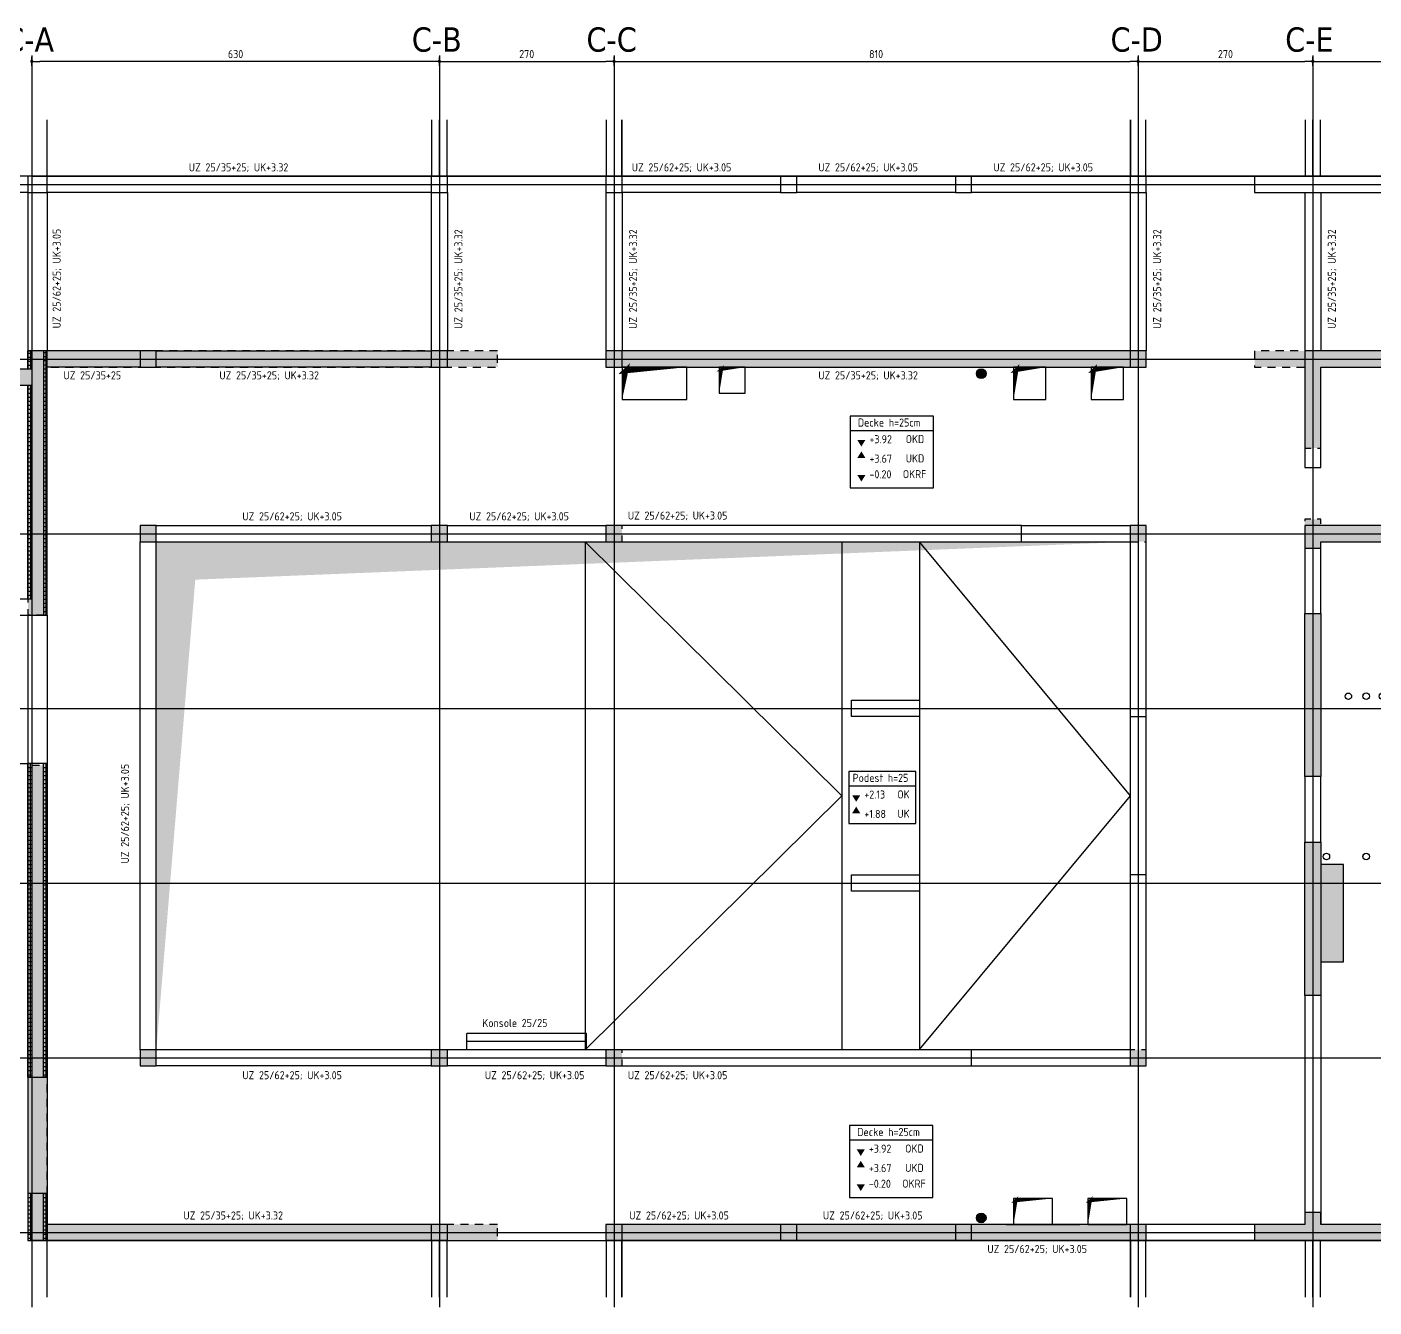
# Model space of a CAD drawing. Extents: x 399 to 532, y -4 to 185.
# Drawn here: x 423.52 to 444.34, y 0.07 to 19.86 of the extents above; entities that cross this region are included whole.
import ezdxf

# ---------------------------------------------------------------- set-up
doc = ezdxf.new("R2010")
doc.units = 0
doc.header["$LTSCALE"] = 0.5
doc.header["$MEASUREMENT"] = 0
doc.header["$PDMODE"] = 2
doc.linetypes.add('AUSGEZOGEN', pattern=[1000.01, 1000, 0.01])
doc.linetypes.add('HIDDEN', pattern=[0.375, 0.25, -0.125])
doc.layers.get('0').update_dxf_attribs({"linetype": 'CONTINUOUS'})
doc.layers.get('Defpoints').update_dxf_attribs({"linetype": 'CONTINUOUS'})
for name, color, linetype in [('0_H10', 13, 'CONTINUOUS'), ('ACHSEN', 7, 'CONTINUOUS'), ('BET-ANS', 7, 'CONTINUOUS'), ('BETON', 7, 'CONTINUOUS'), ('DD', 7, 'CONTINUOUS'), ('Decke', 7, 'CONTINUOUS'), ('Decke Lignatur', 21, 'CONTINUOUS'), ('DRUEBER', 7, 'CONTINUOUS'), ('Fertigteil', 7, 'CONTINUOUS'), ('HILFE', 7, 'CONTINUOUS'), ('HOLZ-ANS', 21, 'CONTINUOUS'), ('KB', 9, 'CONTINUOUS'), ('koten', 7, 'CONTINUOUS'), ('MASSE', 7, 'CONTINUOUS'), ('SCHATTEN', 253, 'CONTINUOUS'), ('SCHRAFF', 7, 'CONTINUOUS'), ('Sturz', 7, 'CONTINUOUS'), ('TEXT', 7, 'CONTINUOUS'), ('Treppe', 7, 'CONTINUOUS'), ('UZ', 7, 'CONTINUOUS')]:
    doc.layers.add(name, color=color, linetype=linetype)
doc.styles.add('HELV', font='tahoma.ttf')
doc.styles.add('TXT', font='isocp.shx')
doc.dimstyles.new('DOT_I', dxfattribs={"dimscale": 0.5, "dimtxt": 0.25, "dimasz": 0.25, "dimexe": 0.1, "dimexo": 0.3, "dimgap": 0.1, "dimtad": 1, "dimdec": 3, "dimzin": 3, "dimtxsty": 'TXT', "dimblk": 'DOT', "dimblk1": 'DOT', "dimblk2": 'DOT', "dimsah": 1, "dimcen": 0.1, "dimse1": 1, "dimse2": 1, "dimazin": 0, "dimtfac": 1, "dimtdec": 4, "dimtix": 1, "dimtmove": 2, "dimatfit": 3, "dimldrblk": 'DOT', "dimfxl": 0.7, "dimfxlon": 1, "dimtvp": 1, "dimtolj": 1, "dimtzin": 0, "dimarcsym": 0})
pattern_1 = [(90, (-400, -42.612374), (-0.0625, 0), []), (180, (-400, -42.612374), (-7e-18, -0.0625), [])]
pattern_2 = [(90, (-400.05, -42.612374), (-0.0625, 0), []), (180, (-400.05, -42.612374), (-7e-18, -0.0625), [])]

# ---------------------------------------------------------------- blocks, each defined once
blk = doc.blocks.new('DKB00')
at = {"layer": 'KB', "linetype": 'AUSGEZOGEN'}
h = blk.add_hatch(color=11, dxfattribs=at)
edge = h.paths.add_edge_path()
edge.add_arc((-8.085, 4.67), 0.075, 0, 360)
for points in [[(-0.226, -0.877), (0.224, -0.877), (0.224, 0.22), (-0.226, 0.22)], [(-2.485, -2.92), (-2.835, -2.92), (-2.835, -4.42), (-2.485, -4.42)]]:
    blk.add_hatch(color=11, dxfattribs=at).paths.add_polyline_path(points)
h = blk.add_hatch(color=11, dxfattribs=at)
edge = h.paths.add_edge_path()
edge.add_arc((1.189, -0.83), 0.05, 0, 360)
h = blk.add_hatch(color=11, dxfattribs=at)
edge = h.paths.add_edge_path()
edge.add_arc((1.489, -0.83), 0.05, 0, 360)
h = blk.add_hatch(color=11, dxfattribs=at)
edge = h.paths.add_edge_path()
edge.add_arc((2.7, -0.865), 0.0625, 0, 360)
h = blk.add_hatch(color=11, dxfattribs=at)
edge = h.paths.add_edge_path()
edge.add_arc((3, -0.865), 0.0625, 0, 360)
h = blk.add_hatch(color=11, dxfattribs=at)
edge = h.paths.add_edge_path()
edge.add_arc((0.499, -0.905), 0.04, 0, 360)
h = blk.add_hatch(color=11, dxfattribs=at)
edge = h.paths.add_edge_path()
edge.add_arc((2.99, -4.82), 0.0625, 0, 360)
h = blk.add_hatch(color=11, dxfattribs=at)
edge = h.paths.add_edge_path()
edge.add_arc((-8.085, -8.38), 0.075, 0, 360)
at = {"color": 0, "linetype": 'ByBlock'}
for points in [[(-0.226, -0.877), (0.224, -0.877), (0.224, 0.22), (-0.226, 0.22)], [(-2.485, -2.92), (-2.835, -2.92), (-2.835, -4.42), (-2.485, -4.42)]]:
    blk.add_lwpolyline(points, close=True, dxfattribs=at)
for centre, radius in [((-8.085, 4.67), 0.075), ((1.189, -0.83), 0.05), ((1.489, -0.83), 0.05), ((2.7, -0.865), 0.0625), ((3, -0.865), 0.0625), ((0.499, -0.905), 0.04), ((2.99, -4.82), 0.0625), ((-8.085, -8.38), 0.075)]:
    blk.add_circle(centre, radius, dxfattribs=at)
at = {"layer": 'KB', "color": 8, "linetype": 'HIDDEN'}
for centre in [(0, 0), (0, -0.655)]:
    blk.add_circle(centre, 0.175, dxfattribs=at)
blk = doc.blocks.new('Beton 1.OG')
at = {"color": 0, "linetype": 'ByBlock', "flags": 128}
for points in [[(7.26, 13.75), (0, 13.75), (0, 13.47), (-3.6, 13.47), (-3.6, 13.22), (0, 13.22), (0, 9.669), (0.3, 9.669), (0.3, 13.5), (7.26, 13.5)], [(17.285, 13.75), (8.935, 13.75), (8.935, 13.5), (17.285, 13.5)], [(19.985, 12.25), (19.985, 13.5), (24.685, 13.5), (24.685, 13.75), (18.96, 13.75), (18.96, 13.5), (19.735, 13.5), (19.735, 12.25)], [(1.735, 10.8), (1.985, 10.8), (1.985, 11.05), (1.735, 11.05)], [(6.235, 10.8), (6.485, 10.8), (6.485, 11.05), (6.235, 11.05)], [(8.935, 10.8), (9.185, 10.8), (9.185, 11.05), (8.935, 11.05)], [(17.035, 10.8), (17.285, 10.8), (17.285, 11.05), (17.035, 11.05)], [(26.16, 10.73), (26.16, 11.05), (19.985, 11.05), (19.985, 11.15), (19.735, 11.15), (19.735, 10.7), (19.985, 10.7), (19.985, 10.8), (25.91, 10.8), (25.91, 10.73)], [(7.26, 0.25), (0.3, 0.25), (0.3, 7.345), (0, 7.345), (0, 0), (7.26, 0)], [(25.91, 6.17), (25.91, 0.25), (23.335, 0.25), (23.335, 2.2), (21.035, 2.2), (21.035, 1.535), (21.285, 1.535), (21.285, 1.95), (23.085, 1.95), (23.085, 0.25), (21.285, 0.25), (21.285, 0.435), (21.035, 0.435), (21.035, 0.25), (19.985, 0.25), (19.985, 0.435), (19.735, 0.435), (19.735, 0.25), (18.96, 0.25), (18.96, 0), (26.16, 0), (26.16, 6.17)], [(1.735, 2.7), (1.985, 2.7), (1.985, 2.95), (1.735, 2.95)], [(6.235, 2.7), (6.485, 2.7), (6.485, 2.95), (6.235, 2.95)], [(8.935, 2.7), (9.185, 2.7), (9.185, 2.95), (8.935, 2.95)], [(17.035, 2.7), (17.285, 2.7), (17.285, 2.95), (17.035, 2.95)], [(17.285, 0.25), (8.935, 0.25), (8.935, 0), (17.285, 0)]]:
    blk.add_lwpolyline(points, close=True, dxfattribs=at)
at = {"color": 0, "linetype": 'ByBlock'}
for points in [[(19.985, 7.17), (19.735, 7.17), (19.735, 9.69), (19.985, 9.69)], [(19.985, 3.785), (19.735, 3.785), (19.735, 6.16), (19.985, 6.16)]]:
    blk.add_lwpolyline(points, close=True, dxfattribs=at)
blk = doc.blocks.new('okrd_u')
at = {"layer": 'koten', "color": 7, "linetype": 'Continuous'}
blk.add_solid([(-0.125, -0.202), (0.125, -0.202), (0, 0)], dxfattribs=at)
at = {"layer": 'koten', "style": 'TXT'}
blk.add_attdef('OKRD', (0.25, -0.35), '', height=0.25, dxfattribs=at)
blk = doc.blocks.new('okrd_o')
at = {"layer": 'koten', "color": 7, "linetype": 'Continuous'}
blk.add_solid([(-0.125, 0.202), (0.125, 0.202), (0, 0)], dxfattribs=at)
at = {"layer": 'koten', "style": 'TXT'}
blk.add_attdef('OKRD', (0.25, 0.1), '', height=0.25, dxfattribs=at)
blk = doc.blocks.new('Beton EG')
at = {"color": 0, "linetype": 'ByBlock', "flags": 128}
for points in [[(0, 16.2), (0.3, 16.2), (0.3, 16.45), (0, 16.45)], [(6.235, 16.2), (6.485, 16.2), (6.485, 16.45), (6.235, 16.45)], [(8.935, 16.2), (9.185, 16.2), (9.185, 16.45), (8.935, 16.45)], [(11.635, 16.2), (11.885, 16.2), (11.885, 16.45), (11.635, 16.45)], [(14.335, 16.2), (14.585, 16.2), (14.585, 16.45), (14.335, 16.45)], [(17.035, 16.2), (17.285, 16.2), (17.285, 16.45), (17.035, 16.45)], [(18.96, 16.2), (22.545, 16.2), (22.545, 16.45), (18.96, 16.45)], [(-3.6, 9.665), (0.3, 9.665), (0.3, 13.75), (0, 13.75), (0, 13.47), (-0.91, 13.47), (-0.91, 13.22), (0, 13.22), (0, 9.915), (-3.6, 9.915)], [(1.735, 13.5), (1.985, 13.5), (1.985, 13.75), (1.735, 13.75)], [(6.235, 13.5), (6.485, 13.5), (6.485, 13.75), (6.235, 13.75)], [(8.935, 13.5), (9.185, 13.5), (9.185, 13.75), (8.935, 13.75)], [(17.035, 13.5), (17.285, 13.5), (17.285, 13.75), (17.035, 13.75)], [(19.985, 11.95), (19.985, 13.5), (21.345, 13.5), (21.345, 13.75), (19.735, 13.75), (19.735, 11.95)], [(26.16, 10.73), (26.16, 13.75), (25.77, 13.75), (25.77, 13.5), (25.91, 13.5), (25.91, 11.05), (19.735, 11.05), (19.735, 10.7), (19.985, 10.7), (19.985, 10.8), (25.91, 10.8), (25.91, 10.73)], [(1.735, 10.8), (1.985, 10.8), (1.985, 11.05), (1.735, 11.05)], [(6.235, 10.8), (6.485, 10.8), (6.485, 11.05), (6.235, 11.05)], [(8.935, 10.8), (15.36, 10.8), (15.36, 11.05), (8.935, 11.05)], [(17.035, 8.1), (17.285, 8.1), (17.285, 11.05), (17.035, 11.05)], [(12.73, 8.35), (13.78, 8.35), (13.78, 8.1), (12.73, 8.1)], [(0, 2.525), (0.3, 2.525), (0.3, 7.375), (0, 7.375)], [(25.91, 6.17), (25.91, 0.25), (23.335, 0.25), (23.335, 2.2), (21.035, 2.2), (21.035, 1.535), (21.285, 1.535), (21.285, 1.95), (23.085, 1.95), (23.085, 0.25), (21.285, 0.25), (21.285, 0.435), (21.035, 0.435), (21.035, 0.25), (19.985, 0.25), (19.985, 0.435), (19.735, 0.435), (19.735, 0.25), (18.96, 0.25), (18.96, 0), (26.16, 0), (26.16, 6.17)], [(12.73, 5.65), (13.78, 5.65), (13.78, 5.4), (12.73, 5.4)], [(17.035, 2.7), (17.285, 2.7), (17.285, 5.65), (17.035, 5.65)], [(1.735, 2.7), (1.985, 2.7), (1.985, 2.95), (1.735, 2.95)], [(6.235, 2.7), (6.485, 2.7), (6.485, 2.95), (6.235, 2.95)], [(8.935, 2.7), (14.585, 2.7), (14.585, 2.95), (8.935, 2.95)], [(0, 0), (0.3, 0), (0.3, 0.725), (0, 0.725)], [(6.235, 0), (6.485, 0), (6.485, 0.25), (6.235, 0.25)], [(8.935, 0), (9.185, 0), (9.185, 0.25), (8.935, 0.25)], [(11.635, 0), (11.885, 0), (11.885, 0.25), (11.635, 0.25)], [(14.335, 0), (14.585, 0), (14.585, 0.25), (14.335, 0.25)], [(17.035, 0), (17.285, 0), (17.285, 0.25), (17.035, 0.25)]]:
    blk.add_lwpolyline(points, close=True, dxfattribs=at)
at = {"color": 0, "linetype": 'ByBlock'}
for points in [[(19.985, 7.17), (19.735, 7.17), (19.735, 9.69), (19.985, 9.69)], [(19.985, 3.785), (19.735, 3.785), (19.735, 6.16), (19.985, 6.16)]]:
    blk.add_lwpolyline(points, close=True, dxfattribs=at)
blk = doc.blocks.new('DD00')
at = {"color": 0, "linetype": 'ByBlock'}
for points in [[(9.125, -3.325), (10.125, -3.325), (10.125, -2.825), (9.125, -2.825)], [(10.625, -3.225), (11.025, -3.225), (11.025, -2.825), (10.625, -2.825)], [(15.175, -3.325), (15.675, -3.325), (15.675, -2.825), (15.175, -2.825)], [(16.375, -3.325), (16.875, -3.325), (16.875, -2.825), (16.375, -2.825)], [(21.575, -12.39), (21.775, -12.39), (21.775, -11.79), (21.575, -11.79)], [(15.775, -15.675), (15.175, -15.675), (15.175, -16.075), (15.775, -16.075)], [(16.925, -15.675), (16.325, -15.675), (16.325, -16.075), (16.925, -16.075)]]:
    blk.add_lwpolyline(points, close=True, dxfattribs=at)
for centre, radius in [((22.75, -2.9), 0.05), ((23.94, -2.9), 0.05), ((22.405, -5.175), 0.05), ((20.35, -7.913), 0.05), ((20.625, -7.91), 0.05), ((20.875, -7.91), 0.05), ((23.449, -8.45), 0.05), ((20.01, -10.39), 0.05), ((20.625, -10.39), 0.05), ((25.75, -15.975), 0.0625)]:
    blk.add_circle(centre, radius, dxfattribs=at)
at = {"layer": 'DD', "color": 15, "linetype": 'AUSGEZOGEN'}
for points in [[(9.125, -3.325, 0, 0.106, 0), (9.178, -2.829, 0, 0, 0), (9.128, -2.875, 0.101, 0, 0), (10.125, -2.825, 0, 0, 0)], [(10.625, -3.225, 0, 0.0652, 0), (10.658, -2.828, 0, 0, 0), (10.627, -2.856, 0.0622, 0, 0), (11.025, -2.825, 0, 0, 0)], [(15.175, -3.325, 0, 0.0815, 0), (15.216, -2.828, 0, 0, 0), (15.178, -2.866, 0.0815, 0, 0), (15.675, -2.825, 0, 0, 0)], [(16.375, -3.325, 0, 0.0815, 0), (16.416, -2.828, 0, 0, 0), (16.378, -2.866, 0.0815, 0, 0), (16.875, -2.825, 0, 0, 0)], [(22.785, -2.865, 0, 0, 0), (22.785, -2.865, 0, 0.00163, 0), (22.78, -2.861, 0.00163, 0.00324, 0), (22.774, -2.858, 0.00324, 0.00478, 0), (22.768, -2.856, 0.00478, 0.00625, 0), (22.762, -2.855, 0.00625, 0.00761, 0), (22.756, -2.854, 0.00761, 0.00884, 0), (22.75, -2.854, 0.00884, 0.00992, 0), (22.744, -2.855, 0.00992, 0.0108, 0), (22.738, -2.857, 0.0108, 0.0115, 0), (22.733, -2.859, 0.0115, 0.0121, 0), (22.728, -2.862, 0.0121, 0.0124, 0), (22.723, -2.865, 0.0124, 0.0125, 0), (22.719, -2.869, 0.0125, 0.0124, 0), (22.715, -2.873, 0.0124, 0.0121, 0), (22.712, -2.878, 0.0121, 0.0115, 0), (22.709, -2.883, 0.0115, 0.0108, 0), (22.707, -2.888, 0.0108, 0.00992, 0), (22.705, -2.894, 0.00992, 0.00884, 0), (22.704, -2.9, 0.00884, 0.00761, 0), (22.704, -2.906, 0.00761, 0.00625, 0), (22.705, -2.912, 0.00625, 0.00478, 0), (22.706, -2.918, 0.00478, 0.00324, 0), (22.708, -2.924, 0.00324, 0.00163, 0), (22.711, -2.93, 0.00163, 0, 0)], [(23.975, -2.865, 0, 0, 0), (23.975, -2.865, 0, 0.00163, 0), (23.97, -2.861, 0.00163, 0.00324, 0), (23.964, -2.858, 0.00324, 0.00478, 0), (23.958, -2.856, 0.00478, 0.00625, 0), (23.952, -2.855, 0.00625, 0.00761, 0), (23.946, -2.854, 0.00761, 0.00884, 0), (23.94, -2.854, 0.00884, 0.00992, 0), (23.934, -2.855, 0.00992, 0.0108, 0), (23.928, -2.857, 0.0108, 0.0115, 0), (23.923, -2.859, 0.0115, 0.0121, 0), (23.918, -2.862, 0.0121, 0.0124, 0), (23.913, -2.865, 0.0124, 0.0125, 0), (23.909, -2.869, 0.0125, 0.0124, 0), (23.905, -2.873, 0.0124, 0.0121, 0), (23.902, -2.878, 0.0121, 0.0115, 0), (23.899, -2.883, 0.0115, 0.0108, 0), (23.897, -2.888, 0.0108, 0.00992, 0), (23.895, -2.894, 0.00992, 0.00884, 0), (23.894, -2.9, 0.00884, 0.00761, 0), (23.894, -2.906, 0.00761, 0.00625, 0), (23.895, -2.912, 0.00625, 0.00478, 0), (23.896, -2.918, 0.00478, 0.00324, 0), (23.898, -2.924, 0.00324, 0.00163, 0), (23.901, -2.93, 0.00163, 0, 0)], [(22.44, -5.14, 0, 0, 0), (22.44, -5.14, 0, 0.00163, 0), (22.435, -5.136, 0.00163, 0.00324, 0), (22.429, -5.133, 0.00324, 0.00478, 0), (22.423, -5.131, 0.00478, 0.00625, 0), (22.417, -5.13, 0.00625, 0.00761, 0), (22.411, -5.129, 0.00761, 0.00884, 0), (22.405, -5.129, 0.00884, 0.00992, 0), (22.399, -5.13, 0.00992, 0.0108, 0), (22.393, -5.132, 0.0108, 0.0115, 0), (22.388, -5.134, 0.0115, 0.0121, 0), (22.383, -5.137, 0.0121, 0.0124, 0), (22.378, -5.14, 0.0124, 0.0125, 0), (22.374, -5.144, 0.0125, 0.0124, 0), (22.37, -5.148, 0.0124, 0.0121, 0), (22.367, -5.153, 0.0121, 0.0115, 0), (22.364, -5.158, 0.0115, 0.0108, 0), (22.362, -5.163, 0.0108, 0.00992, 0), (22.36, -5.169, 0.00992, 0.00884, 0), (22.359, -5.175, 0.00884, 0.00761, 0), (22.359, -5.181, 0.00761, 0.00625, 0), (22.36, -5.187, 0.00625, 0.00478, 0), (22.361, -5.193, 0.00478, 0.00324, 0), (22.363, -5.199, 0.00324, 0.00163, 0), (22.366, -5.205, 0.00163, 0, 0)], [(20.385, -7.877, 0, 0, 0), (20.385, -7.877, 0, 0.00163, 0), (20.38, -7.873, 0.00163, 0.00324, 0), (20.374, -7.871, 0.00324, 0.00478, 0), (20.368, -7.869, 0.00478, 0.00625, 0), (20.362, -7.867, 0.00625, 0.00761, 0), (20.356, -7.867, 0.00761, 0.00884, 0), (20.35, -7.867, 0.00884, 0.00992, 0), (20.344, -7.868, 0.00992, 0.0108, 0), (20.338, -7.869, 0.0108, 0.0115, 0), (20.333, -7.872, 0.0115, 0.0121, 0), (20.328, -7.874, 0.0121, 0.0124, 0), (20.323, -7.878, 0.0124, 0.0125, 0), (20.319, -7.882, 0.0125, 0.0124, 0), (20.315, -7.886, 0.0124, 0.0121, 0), (20.312, -7.891, 0.0121, 0.0115, 0), (20.309, -7.896, 0.0115, 0.0108, 0), (20.307, -7.901, 0.0108, 0.00992, 0), (20.305, -7.907, 0.00992, 0.00884, 0), (20.304, -7.913, 0.00884, 0.00761, 0), (20.304, -7.919, 0.00761, 0.00625, 0), (20.305, -7.925, 0.00625, 0.00478, 0), (20.306, -7.931, 0.00478, 0.00324, 0), (20.308, -7.937, 0.00324, 0.00163, 0), (20.311, -7.942, 0.00163, 0, 0)], [(20.66, -7.875, 0, 0, 0), (20.66, -7.875, 0, 0.00163, 0), (20.655, -7.871, 0.00163, 0.00324, 0), (20.649, -7.868, 0.00324, 0.00478, 0), (20.643, -7.866, 0.00478, 0.00625, 0), (20.637, -7.865, 0.00625, 0.00761, 0), (20.631, -7.864, 0.00761, 0.00884, 0), (20.625, -7.864, 0.00884, 0.00992, 0), (20.619, -7.865, 0.00992, 0.0108, 0), (20.613, -7.867, 0.0108, 0.0115, 0), (20.608, -7.869, 0.0115, 0.0121, 0), (20.603, -7.872, 0.0121, 0.0124, 0), (20.598, -7.875, 0.0124, 0.0125, 0), (20.594, -7.879, 0.0125, 0.0124, 0), (20.59, -7.883, 0.0124, 0.0121, 0), (20.587, -7.888, 0.0121, 0.0115, 0), (20.584, -7.893, 0.0115, 0.0108, 0), (20.582, -7.898, 0.0108, 0.00992, 0), (20.58, -7.904, 0.00992, 0.00884, 0), (20.579, -7.91, 0.00884, 0.00761, 0), (20.579, -7.916, 0.00761, 0.00625, 0), (20.58, -7.922, 0.00625, 0.00478, 0), (20.581, -7.928, 0.00478, 0.00324, 0), (20.583, -7.934, 0.00324, 0.00163, 0), (20.586, -7.94, 0.00163, 0, 0)], [(20.91, -7.875, 0, 0, 0), (20.91, -7.875, 0, 0.00163, 0), (20.905, -7.871, 0.00163, 0.00324, 0), (20.899, -7.868, 0.00324, 0.00478, 0), (20.893, -7.866, 0.00478, 0.00625, 0), (20.887, -7.865, 0.00625, 0.00761, 0), (20.881, -7.864, 0.00761, 0.00884, 0), (20.875, -7.864, 0.00884, 0.00992, 0), (20.869, -7.865, 0.00992, 0.0108, 0), (20.863, -7.867, 0.0108, 0.0115, 0), (20.858, -7.869, 0.0115, 0.0121, 0), (20.853, -7.872, 0.0121, 0.0124, 0), (20.848, -7.875, 0.0124, 0.0125, 0), (20.844, -7.879, 0.0125, 0.0124, 0), (20.84, -7.883, 0.0124, 0.0121, 0), (20.837, -7.888, 0.0121, 0.0115, 0), (20.834, -7.893, 0.0115, 0.0108, 0), (20.832, -7.898, 0.0108, 0.00992, 0), (20.83, -7.904, 0.00992, 0.00884, 0), (20.829, -7.91, 0.00884, 0.00761, 0), (20.829, -7.916, 0.00761, 0.00625, 0), (20.83, -7.922, 0.00625, 0.00478, 0), (20.831, -7.928, 0.00478, 0.00324, 0), (20.833, -7.934, 0.00324, 0.00163, 0), (20.836, -7.94, 0.00163, 0, 0)], [(23.484, -8.415, 0, 0, 0), (23.484, -8.415, 0, 0.00163, 0), (23.478, -8.411, 0.00163, 0.00324, 0), (23.473, -8.408, 0.00324, 0.00478, 0), (23.467, -8.406, 0.00478, 0.00625, 0), (23.461, -8.405, 0.00625, 0.00761, 0), (23.455, -8.404, 0.00761, 0.00884, 0), (23.449, -8.404, 0.00884, 0.00992, 0), (23.443, -8.405, 0.00992, 0.0108, 0), (23.437, -8.407, 0.0108, 0.0115, 0), (23.432, -8.409, 0.0115, 0.0121, 0), (23.427, -8.412, 0.0121, 0.0124, 0), (23.422, -8.415, 0.0124, 0.0125, 0), (23.418, -8.419, 0.0125, 0.0124, 0), (23.414, -8.423, 0.0124, 0.0121, 0), (23.41, -8.428, 0.0121, 0.0115, 0), (23.408, -8.433, 0.0115, 0.0108, 0), (23.405, -8.438, 0.0108, 0.00992, 0), (23.404, -8.444, 0.00992, 0.00884, 0), (23.403, -8.45, 0.00884, 0.00761, 0), (23.403, -8.456, 0.00761, 0.00625, 0), (23.403, -8.462, 0.00625, 0.00478, 0), (23.405, -8.468, 0.00478, 0.00324, 0), (23.407, -8.474, 0.00324, 0.00163, 0), (23.41, -8.48, 0.00163, 0, 0)], [(20.045, -10.355, 0, 0, 0), (20.045, -10.355, 0, 0.00163, 0), (20.04, -10.351, 0.00163, 0.00324, 0), (20.034, -10.348, 0.00324, 0.00478, 0), (20.028, -10.346, 0.00478, 0.00625, 0), (20.022, -10.345, 0.00625, 0.00761, 0), (20.016, -10.344, 0.00761, 0.00884, 0), (20.01, -10.344, 0.00884, 0.00992, 0), (20.004, -10.345, 0.00992, 0.0108, 0), (19.998, -10.347, 0.0108, 0.0115, 0), (19.993, -10.349, 0.0115, 0.0121, 0), (19.988, -10.352, 0.0121, 0.0124, 0), (19.983, -10.355, 0.0124, 0.0125, 0), (19.979, -10.359, 0.0125, 0.0124, 0), (19.975, -10.363, 0.0124, 0.0121, 0), (19.972, -10.368, 0.0121, 0.0115, 0), (19.969, -10.373, 0.0115, 0.0108, 0), (19.967, -10.378, 0.0108, 0.00992, 0), (19.965, -10.384, 0.00992, 0.00884, 0), (19.964, -10.39, 0.00884, 0.00761, 0), (19.964, -10.396, 0.00761, 0.00625, 0), (19.965, -10.402, 0.00625, 0.00478, 0), (19.966, -10.408, 0.00478, 0.00324, 0), (19.968, -10.414, 0.00324, 0.00163, 0), (19.971, -10.42, 0.00163, 0, 0)], [(20.66, -10.355, 0, 0, 0), (20.66, -10.355, 0, 0.00163, 0), (20.655, -10.351, 0.00163, 0.00324, 0), (20.649, -10.348, 0.00324, 0.00478, 0), (20.643, -10.346, 0.00478, 0.00625, 0), (20.637, -10.345, 0.00625, 0.00761, 0), (20.631, -10.344, 0.00761, 0.00884, 0), (20.625, -10.344, 0.00884, 0.00992, 0), (20.619, -10.345, 0.00992, 0.0108, 0), (20.613, -10.347, 0.0108, 0.0115, 0), (20.608, -10.349, 0.0115, 0.0121, 0), (20.603, -10.352, 0.0121, 0.0124, 0), (20.598, -10.355, 0.0124, 0.0125, 0), (20.594, -10.359, 0.0125, 0.0124, 0), (20.59, -10.363, 0.0124, 0.0121, 0), (20.587, -10.368, 0.0121, 0.0115, 0), (20.584, -10.373, 0.0115, 0.0108, 0), (20.582, -10.378, 0.0108, 0.00992, 0), (20.58, -10.384, 0.00992, 0.00884, 0), (20.579, -10.39, 0.00884, 0.00761, 0), (20.579, -10.396, 0.00761, 0.00625, 0), (20.58, -10.402, 0.00625, 0.00478, 0), (20.581, -10.408, 0.00478, 0.00324, 0), (20.583, -10.414, 0.00324, 0.00163, 0), (20.586, -10.42, 0.00163, 0, 0)], [(21.775, -12.39, 0, 0.0326, 0), (21.576, -12.374, 0, 0, 0), (21.59, -12.39, 0.0297, 0, 0), (21.575, -11.79, 0, 0, 0)], [(15.175, -16.075, 0, 0.0652, 0), (15.208, -15.678, 0, 0, 0), (15.177, -15.706, 0.0622, 0, 0), (15.775, -15.675, 0, 0, 0)], [(16.325, -16.075, 0, 0.0652, 0), (16.358, -15.678, 0, 0, 0), (16.327, -15.706, 0.0622, 0, 0), (16.925, -15.675, 0, 0, 0)], [(25.794, -15.931, 0, 0, 0), (25.794, -15.931, 0, 0.00204, 0), (25.787, -15.926, 0.00204, 0.00404, 0), (25.78, -15.923, 0.00404, 0.00598, 0), (25.773, -15.92, 0.00598, 0.00781, 0), (25.765, -15.918, 0.00781, 0.00951, 0), (25.758, -15.918, 0.00951, 0.011, 0), (25.75, -15.918, 0.011, 0.0124, 0), (25.743, -15.919, 0.0124, 0.0135, 0), (25.736, -15.921, 0.0135, 0.0144, 0), (25.729, -15.924, 0.0144, 0.0151, 0), (25.723, -15.927, 0.0151, 0.0155, 0), (25.717, -15.932, 0.0155, 0.0156, 0), (25.711, -15.936, 0.0156, 0.0155, 0), (25.707, -15.942, 0.0155, 0.0151, 0), (25.702, -15.948, 0.0151, 0.0144, 0), (25.699, -15.954, 0.0144, 0.0135, 0), (25.696, -15.961, 0.0135, 0.0124, 0), (25.694, -15.968, 0.0124, 0.011, 0), (25.693, -15.975, 0.011, 0.00951, 0), (25.693, -15.983, 0.00951, 0.00781, 0), (25.693, -15.99, 0.00781, 0.00598, 0), (25.695, -15.998, 0.00598, 0.00404, 0), (25.698, -16.005, 0.00404, 0.00204, 0), (25.701, -16.012, 0.00204, 0, 0)]]:
    blk.add_lwpolyline(points, format="xyseb", dxfattribs=at)
blk = doc.blocks.new('DOT')
at = {"layer": 'MASSE', "color": 7, "linetype": 'Continuous'}
for p, q in [((0, 0), (-1, 0)), ((0, 0.54), (0, -0.54))]:
    blk.add_line(p, q, dxfattribs=at)
at = {"layer": 'MASSE', "color": 7, "linetype": 'Continuous', "const_width": 0.2}
blk.add_lwpolyline([(-0.1, 0, 1), (0.1, 0, 1)], format="xyb", close=True, dxfattribs=at)
blk = doc.blocks.new('*D175')
at = {"layer": 'Defpoints', "color": 0, "linetype": 'AUSGEZOGEN', "transparency": 16777216}
for p in [(0, 1.902), (0, 1.902), (6.3, 1.902)]:
    blk.add_point(p, dxfattribs=at)
at = {"layer": 'MASSE', "color": 0, "linetype": 'AUSGEZOGEN', "lineweight": -2, "transparency": 16777216}
blk.add_line((6.175, 1.902), (0.125, 1.902), dxfattribs=at)
at = {"layer": 'MASSE', "color": 0, "linetype": 'AUSGEZOGEN', "lineweight": -2, "transparency": 16777216, "xscale": 0.125, "yscale": 0.125, "zscale": 0.125, "rotation": 180}
blk.add_blockref('DOT', (0, 1.902), dxfattribs=at)
at = {"layer": 'MASSE', "color": 0, "linetype": 'AUSGEZOGEN', "lineweight": -2, "transparency": 16777216, "xscale": 0.125, "yscale": 0.125, "zscale": 0.125}
blk.add_blockref('DOT', (6.3, 1.902), dxfattribs=at)
at = {"layer": 'MASSE', "color": 0, "linetype": 'AUSGEZOGEN', "transparency": 16777216, "insert": (3.15, 2.014), "char_height": 0.125, "attachment_point": 5, "style": 'TXT'}
blk.add_mtext('\\A1;630', dxfattribs=at)
blk = doc.blocks.new('*D176')
at = {"layer": 'Defpoints', "color": 0, "linetype": 'AUSGEZOGEN', "transparency": 16777216}
for p in [(6.3, 1.902), (9, 1.902), (9, 1.902)]:
    blk.add_point(p, dxfattribs=at)
at = {"layer": 'MASSE', "color": 0, "linetype": 'AUSGEZOGEN', "lineweight": -2, "transparency": 16777216}
blk.add_line((6.425, 1.902), (8.875, 1.902), dxfattribs=at)
at = {"layer": 'MASSE', "color": 0, "linetype": 'AUSGEZOGEN', "lineweight": -2, "transparency": 16777216, "xscale": 0.125, "yscale": 0.125, "zscale": 0.125, "rotation": 180}
blk.add_blockref('DOT', (6.3, 1.902), dxfattribs=at)
at = {"layer": 'MASSE', "color": 0, "linetype": 'AUSGEZOGEN', "lineweight": -2, "transparency": 16777216, "xscale": 0.125, "yscale": 0.125, "zscale": 0.125}
blk.add_blockref('DOT', (9, 1.902), dxfattribs=at)
at = {"layer": 'MASSE', "color": 0, "linetype": 'AUSGEZOGEN', "transparency": 16777216, "insert": (7.65, 2.014), "char_height": 0.125, "attachment_point": 5, "style": 'TXT'}
blk.add_mtext('\\A1;270', dxfattribs=at)
blk = doc.blocks.new('*D177')
at = {"layer": 'Defpoints', "color": 0, "linetype": 'AUSGEZOGEN', "transparency": 16777216}
for p in [(9, 1.902), (17.1, 1.902), (17.1, 1.902)]:
    blk.add_point(p, dxfattribs=at)
at = {"layer": 'MASSE', "color": 0, "linetype": 'AUSGEZOGEN', "lineweight": -2, "transparency": 16777216}
blk.add_line((9.125, 1.902), (16.975, 1.902), dxfattribs=at)
at = {"layer": 'MASSE', "color": 0, "linetype": 'AUSGEZOGEN', "lineweight": -2, "transparency": 16777216, "xscale": 0.125, "yscale": 0.125, "zscale": 0.125, "rotation": 180}
blk.add_blockref('DOT', (9, 1.902), dxfattribs=at)
at = {"layer": 'MASSE', "color": 0, "linetype": 'AUSGEZOGEN', "lineweight": -2, "transparency": 16777216, "xscale": 0.125, "yscale": 0.125, "zscale": 0.125}
blk.add_blockref('DOT', (17.1, 1.902), dxfattribs=at)
at = {"layer": 'MASSE', "color": 0, "linetype": 'AUSGEZOGEN', "transparency": 16777216, "insert": (13.05, 2.014), "char_height": 0.125, "attachment_point": 5, "style": 'TXT'}
blk.add_mtext('\\A1;810', dxfattribs=at)
blk = doc.blocks.new('*D178')
at = {"layer": 'Defpoints', "color": 0, "linetype": 'AUSGEZOGEN', "transparency": 16777216}
for p in [(17.1, 1.902), (19.8, 1.902), (19.8, 1.902)]:
    blk.add_point(p, dxfattribs=at)
at = {"layer": 'MASSE', "color": 0, "linetype": 'AUSGEZOGEN', "lineweight": -2, "transparency": 16777216}
blk.add_line((17.225, 1.902), (19.675, 1.902), dxfattribs=at)
at = {"layer": 'MASSE', "color": 0, "linetype": 'AUSGEZOGEN', "lineweight": -2, "transparency": 16777216, "xscale": 0.125, "yscale": 0.125, "zscale": 0.125, "rotation": 180}
blk.add_blockref('DOT', (17.1, 1.902), dxfattribs=at)
at = {"layer": 'MASSE', "color": 0, "linetype": 'AUSGEZOGEN', "lineweight": -2, "transparency": 16777216, "xscale": 0.125, "yscale": 0.125, "zscale": 0.125}
blk.add_blockref('DOT', (19.8, 1.902), dxfattribs=at)
at = {"layer": 'MASSE', "color": 0, "linetype": 'AUSGEZOGEN', "transparency": 16777216, "insert": (18.45, 2.014), "char_height": 0.125, "attachment_point": 5, "style": 'TXT'}
blk.add_mtext('\\A1;270', dxfattribs=at)
blk = doc.blocks.new('*D179')
at = {"layer": 'Defpoints', "color": 0, "linetype": 'AUSGEZOGEN', "transparency": 16777216}
for p in [(19.8, 1.902), (26.1, 1.902), (26.1, 1.902)]:
    blk.add_point(p, dxfattribs=at)
at = {"layer": 'MASSE', "color": 0, "linetype": 'AUSGEZOGEN', "lineweight": -2, "transparency": 16777216}
blk.add_line((19.925, 1.902), (25.975, 1.902), dxfattribs=at)
at = {"layer": 'MASSE', "color": 0, "linetype": 'AUSGEZOGEN', "lineweight": -2, "transparency": 16777216, "xscale": 0.125, "yscale": 0.125, "zscale": 0.125, "rotation": 180}
blk.add_blockref('DOT', (19.8, 1.902), dxfattribs=at)
at = {"layer": 'MASSE', "color": 0, "linetype": 'AUSGEZOGEN', "lineweight": -2, "transparency": 16777216, "xscale": 0.125, "yscale": 0.125, "zscale": 0.125}
blk.add_blockref('DOT', (26.1, 1.902), dxfattribs=at)
at = {"layer": 'MASSE', "color": 0, "linetype": 'AUSGEZOGEN', "transparency": 16777216, "insert": (22.95, 2.014), "char_height": 0.125, "attachment_point": 5, "style": 'TXT'}
blk.add_mtext('\\A1;630', dxfattribs=at)
blk = doc.blocks.new('Achsen EG')
at = {"color": 0, "linetype": 'ByBlock', "lineweight": -2}
for p, q in [((0, 1.994), (0, -17.354)), ((6.3, 1.994), (6.3, -17.354)), ((9, 1.994), (9, -17.354)), ((17.1, 1.994), (17.1, -17.354)), ((19.8, 1.994), (19.8, -17.354)), ((-4.623, 0), (28.285, 0)), ((-4.623, -2.7), (28.285, -2.7)), ((-4.623, -5.4), (28.285, -5.4)), ((-4.623, -8.1), (28.285, -8.1)), ((-4.623, -10.8), (28.285, -10.8)), ((-4.623, -13.5), (28.285, -13.5)), ((-4.623, -16.2), (28.285, -16.2))]:
    blk.add_line(p, q, dxfattribs=at)
at = {"layer": 'ACHSEN', "color": 6, "linetype": 'AUSGEZOGEN', "style": 'HELV'}
for s, p in [('C-A', (-0.427, 2.052)), ('C-B', (5.873, 2.052)), ('C-C', (8.573, 2.052)), ('C-D', (16.673, 2.052)), ('C-E', (19.373, 2.052))]:
    blk.add_text(s, height=0.375, dxfattribs=at).set_placement(p)
at = {"layer": 'MASSE', "color": 7, "linetype": 'AUSGEZOGEN'}
for base, p1, p2, picture, middle in [((0, 1.902), (6.3, 1.902), (0, 1.902), '*D175', (3.15, 2.014)), ((9, 1.902), (6.3, 1.902), (9, 1.902), '*D176', (7.65, 2.014)), ((17.1, 1.902), (9, 1.902), (17.1, 1.902), '*D177', (13.05, 2.014)), ((19.8, 1.902), (17.1, 1.902), (19.8, 1.902), '*D178', (18.45, 2.014)), ((26.1, 1.902), (19.8, 1.902), (26.1, 1.902), '*D179', (22.95, 2.014))]:
    dim = blk.add_linear_dim(base=base, p1=p1, p2=p2, dimstyle='DOT_I', override={"dimdec": 0, "dimlfac": 100}, dxfattribs=at)
    dim.commit()
    dim.dimension.update_dxf_attribs({"geometry": picture, "text_midpoint": middle})

msp = doc.modelspace()

# ---------------------------------------------------------------- hatches: boundary and pattern name
at = {"layer": '0_H10', "linetype": 'AUSGEZOGEN'}
h = msp.add_hatch(color=256, dxfattribs=at)
h.paths.add_polyline_path([(440.816, 14.8497), (432.466, 14.8497), (432.466, 14.5997), (440.816, 14.5997)])
h.paths.add_polyline_path([(449.691, 14.5997), (449.691, 14.8497), (449.351, 14.8497), (449.351, 14.5997)])
h.paths.add_polyline_path([(443.516, 13.3497), (443.516, 14.5997), (448.216, 14.5997), (448.216, 14.8497), (442.491, 14.8497), (442.491, 14.5997), (443.266, 14.5997), (443.266, 13.3497)])
h.paths.add_polyline_path([(449.441, 7.2697), (449.441, 1.3497), (446.866, 1.3497), (446.866, 3.2997), (444.566, 3.2997), (444.566, 2.6347), (444.816, 2.6347), (444.816, 3.0497), (446.616, 3.0497), (446.616, 1.3497), (444.816, 1.3497), (444.816, 1.5347), (444.566, 1.5347), (444.566, 1.3497), (443.516, 1.3497), (443.516, 1.5347), (443.266, 1.5347), (443.266, 1.3497), (442.491, 1.3497), (442.491, 1.0997), (449.691, 1.0997), (449.691, 7.2697)])
h.paths.add_polyline_path([(449.441, 10.7797), (449.441, 8.3197), (449.691, 8.3197), (449.691, 10.7797)])
h.paths.add_polyline_path([(449.691, 11.8297), (449.691, 12.1497), (443.516, 12.1497), (443.516, 12.2497), (443.266, 12.2497), (443.266, 11.7997), (443.516, 11.7997), (443.516, 11.8997), (449.441, 11.8997), (449.441, 11.8297)])
h.paths.add_polyline_path([(451.586, 3.7747), (451.836, 3.7747), (451.836, 12.1747), (451.586, 12.1747)])
h.paths.add_polyline_path([(443.516, 8.2697), (443.266, 8.2697), (443.266, 10.7897), (443.516, 10.7897)])
h.paths.add_polyline_path([(430.791, 14.8497), (423.531, 14.8497), (423.531, 14.5697), (419.931, 14.5697), (419.931, 14.3197), (423.531, 14.3197), (423.531, 10.7685), (423.831, 10.7685), (423.831, 14.5997), (430.791, 14.5997)])
h.paths.add_polyline_path([(430.791, 1.3497), (423.831, 1.3497), (423.831, 8.4447), (423.531, 8.4447), (423.531, 1.0997), (430.791, 1.0997)])
h.paths.add_polyline_path([(443.516, 4.8847), (443.266, 4.8847), (443.266, 7.2597), (443.516, 7.2597)], flags=17)
h.paths.add_polyline_path([(440.816, 1.3497), (432.466, 1.3497), (432.466, 1.0997), (440.816, 1.0997)])
h.paths.add_polyline_path([(425.266, 11.8997), (425.516, 11.8997), (425.516, 12.1497), (425.266, 12.1497)], flags=17)
h.paths.add_polyline_path([(429.766, 11.8997), (430.016, 11.8997), (430.016, 12.1497), (429.766, 12.1497)], flags=17)
h.paths.add_polyline_path([(440.566, 11.8997), (440.816, 11.8997), (440.816, 12.1497), (440.566, 12.1497)])
h.paths.add_polyline_path([(432.466, 11.8997), (432.716, 11.8997), (432.716, 12.1497), (432.466, 12.1497)])
h.paths.add_polyline_path([(425.266, 3.7997), (425.516, 3.7997), (425.516, 4.0497), (425.266, 4.0497)], flags=17)
h.paths.add_polyline_path([(429.766, 3.7997), (430.016, 3.7997), (430.016, 4.0497), (429.766, 4.0497)], flags=17)
h.paths.add_polyline_path([(440.566, 3.7997), (440.816, 3.7997), (440.816, 4.0497), (440.566, 4.0497)])
h.paths.add_polyline_path([(432.466, 3.7997), (432.716, 3.7997), (432.716, 4.0497), (432.466, 4.0497)])
at = {"layer": 'SCHRAFF', "linetype": 'AUSGEZOGEN'}
h = msp.add_hatch(dxfattribs=at)
h.set_pattern_fill('ANSI37', color=9, scale=0.5, angle=45, style=0, double=1)
h.set_pattern_definition([(90, (-400.05, -39.057374), (-0.0625, 0), []), (180, (-400.05, -39.057374), (-7e-18, -0.0625), [])])
h.paths.add_polyline_path([(423.591, 14.5697), (423.531, 14.5697), (423.531, 14.8497), (423.591, 14.8497)])
h = msp.add_hatch(dxfattribs=at)
h.set_pattern_fill('ANSI37', color=9, scale=0.5, angle=45, style=0, double=1)
h.set_pattern_definition(pattern_1)
h.paths.add_polyline_path([(423.771, 10.7647), (423.831, 10.7647), (423.831, 14.8497), (423.771, 14.8497)])
h = msp.add_hatch(dxfattribs=at)
h.set_pattern_fill('ANSI37', color=9, scale=0.5, angle=45, style=0, double=1)
h.set_pattern_definition(pattern_2)
h.paths.add_polyline_path([(423.591, 11.0147), (423.531, 11.0147), (423.531, 14.3197), (423.591, 14.3197)])
h = msp.add_hatch(dxfattribs=at)
h.set_pattern_fill('ANSI37', color=9, scale=0.5, angle=45, style=0, double=1)
h.set_pattern_definition([(90, (-400.24, -40.337374), (-0.0625, 0), []), (180, (-400.24, -40.337374), (-7e-18, -0.0625), [])])
h.paths.add_polyline_path([(423.531, 8.4747), (423.591, 8.4747), (423.591, 3.6247), (423.531, 3.6247)])
h = msp.add_hatch(dxfattribs=at)
h.set_pattern_fill('ANSI37', color=9, scale=0.5, angle=45, style=0, double=1)
h.set_pattern_definition([(90, (-400, -40.337374), (-0.0625, 0), []), (180, (-400, -40.337374), (-7e-18, -0.0625), [])])
h.paths.add_polyline_path([(423.771, 8.4747), (423.831, 8.4747), (423.831, 3.6247), (423.771, 3.6247)])
h = msp.add_hatch(dxfattribs=at)
h.set_pattern_fill('ANSI37', color=9, scale=0.5, angle=45, style=0, double=1)
h.set_pattern_definition(pattern_2)
h.paths.add_polyline_path([(423.591, 1.8247), (423.531, 1.8247), (423.531, 1.0997), (423.591, 1.0997)])
h = msp.add_hatch(dxfattribs=at)
h.set_pattern_fill('ANSI37', color=9, scale=0.5, angle=45, style=0, double=1)
h.set_pattern_definition(pattern_1)
h.paths.add_polyline_path([(423.771, 1.8247), (423.831, 1.8247), (423.831, 1.0997), (423.771, 1.0997)])

# ---------------------------------------------------------------- linework, layer by layer
at = {"layer": 'BET-ANS'}
for p, q in [((432.146, 11.8997), (432.146, 4.0497)), ((436.111, 11.8997), (436.111, 4.0497)), ((437.311, 11.8997), (437.311, 4.0497))]:
    msp.add_line(p, q, dxfattribs=at)
at = {"layer": 'BETON', "color": 7, "linetype": 'AUSGEZOGEN'}
for p, q in [((423.531, 17.2997), (420.001, 17.2997)), ((430.316, 4.0497), (430.316, 4.2997)), ((432.166, 4.0497), (432.166, 4.2997))]:
    msp.add_line(p, q, dxfattribs=at)
at = {"layer": 'Decke', "linetype": 'Continuous'}
msp.add_lwpolyline([(423.531, 1.0997), (449.691, 1.0997), (449.691, 17.5497), (423.531, 17.5497), (419.761, 17.5497), (419.761, 14.6397), (419.931, 14.6397), (419.931, 8.4747), (423.531, 8.4747), (423.531, 1.8247)], close=True, dxfattribs=at)
at = {"layer": 'Decke', "color": 7, "linetype": 'AUSGEZOGEN'}
msp.add_lwpolyline([(425.516, 11.8997), (440.566, 11.8997), (440.566, 4.0497), (425.516, 4.0497)], close=True, dxfattribs=at)
at = {"layer": 'Decke Lignatur', "linetype": 'AUSGEZOGEN'}
for points in [[(423.591, 18.4247), (423.591, 17.5497), (429.891, 17.5497), (429.891, 18.4247)], [(429.891, 18.4247), (429.891, 17.5497), (432.711, 17.5497), (432.711, 18.4247)]]:
    msp.add_lwpolyline(points, dxfattribs=at)
at = {"layer": 'Decke Lignatur'}
for points in [[(432.711, 18.4247), (432.711, 17.5497), (440.571, 17.5497), (440.571, 18.4247)], [(440.571, 18.4247), (440.571, 17.5497), (443.391, 17.5497), (443.391, 18.4247)], [(443.391, 18.4247), (443.391, 17.5497), (449.691, 17.5497), (449.691, 18.4247)], [(429.891, 0.2247), (429.891, 1.0997), (423.591, 1.0997), (423.591, 0.2247)], [(429.891, 0.2247), (429.891, 1.0997), (432.711, 1.0997), (432.711, 0.2247)], [(440.571, 0.2247), (440.571, 1.0997), (432.711, 1.0997), (432.711, 0.2247)], [(443.391, 0.2247), (443.391, 1.0997), (440.571, 1.0997), (440.571, 0.2247)], [(449.691, 0.2247), (449.691, 1.0997), (443.391, 1.0997), (443.391, 0.2247)]]:
    msp.add_lwpolyline(points, dxfattribs=at)
at = {"layer": 'Fertigteil', "color": 7, "linetype": 'AUSGEZOGEN'}
for points in [[(423.591, 14.5697), (423.531, 14.5697), (423.531, 14.8497), (423.591, 14.8497)], [(423.771, 10.7647), (423.831, 10.7647), (423.831, 14.8497), (423.771, 14.8497)], [(423.591, 11.0147), (423.531, 11.0147), (423.531, 14.3197), (423.591, 14.3197)], [(423.531, 8.4747), (423.591, 8.4747), (423.591, 3.6247), (423.531, 3.6247)], [(423.771, 8.4747), (423.831, 8.4747), (423.831, 3.6247), (423.771, 3.6247)], [(423.591, 1.8247), (423.531, 1.8247), (423.531, 1.0997), (423.591, 1.0997)], [(423.771, 1.8247), (423.831, 1.8247), (423.831, 1.0997), (423.771, 1.0997)]]:
    msp.add_lwpolyline(points, close=True, dxfattribs=at)
at = {"layer": 'HILFE', "color": 3, "linetype": 'AUSGEZOGEN'}
for p, q in [((436.2416, 13.6214), (437.5283, 13.6214)), ((436.2215, 8.1291), (437.256, 8.1291)), ((436.2325, 2.6552), (437.5192, 2.6552))]:
    msp.add_line(p, q, dxfattribs=at)
at = {"layer": 'HOLZ-ANS'}
for points in [[(423.591, 18.4247), (423.591, 17.5497), (423.831, 17.5497), (423.831, 18.4247)], [(429.771, 18.4247), (429.771, 17.5497), (430.011, 17.5497), (430.011, 18.4247)], [(432.471, 18.4247), (432.471, 17.5497), (432.711, 17.5497), (432.711, 18.4247)], [(440.571, 18.4247), (440.571, 17.5497), (440.811, 17.5497), (440.811, 18.4247)], [(443.271, 18.4247), (443.271, 17.5497), (443.511, 17.5497), (443.511, 18.4247)], [(423.831, 0.2247), (423.831, 1.0997), (423.591, 1.0997), (423.591, 0.2247)], [(430.011, 0.2247), (430.011, 1.0997), (429.771, 1.0997), (429.771, 0.2247)], [(432.711, 0.2247), (432.711, 1.0997), (432.471, 1.0997), (432.471, 0.2247)], [(440.811, 0.2247), (440.811, 1.0997), (440.571, 1.0997), (440.571, 0.2247)], [(443.511, 0.2247), (443.511, 1.0997), (443.271, 1.0997), (443.271, 0.2247)]]:
    msp.add_lwpolyline(points, dxfattribs=at)
at = {"layer": 'SCHATTEN', "color": 15, "linetype": 'AUSGEZOGEN'}
msp.add_solid([(425.516, 4.0501), (425.516, 11.8997), (426.1181, 11.3148), (440.566, 11.8997)], dxfattribs=at)
at = {"layer": 'Sturz', "linetype": 'Continuous'}
for p, q in [((438.891, 12.1497), (440.566, 12.1497)), ((443.266, 11.7997), (443.266, 10.7897)), ((443.516, 10.7897), (443.516, 11.7997)), ((423.531, 10.7647), (423.531, 8.4747)), ((423.831, 10.7647), (423.831, 8.4747)), ((443.266, 8.2697), (443.266, 7.2597)), ((443.516, 7.2597), (443.516, 8.2697)), ((437.991, 3.7997), (440.566, 3.7997)), ((423.831, 3.6247), (423.831, 1.3497))]:
    msp.add_line(p, q, dxfattribs=at)
at = {"layer": 'TEXT', "color": 3, "linetype": 'AUSGEZOGEN'}
for points in [[(436.2416, 12.7318), (437.5283, 12.7318), (437.5283, 13.8438), (436.2416, 13.8438)], [(436.2215, 7.548), (437.256, 7.548), (437.256, 8.3515), (436.2215, 8.3515)], [(436.2325, 1.7656), (437.5192, 1.7656), (437.5192, 2.8776), (436.2325, 2.8776)]]:
    msp.add_lwpolyline(points, close=True, dxfattribs=at)
at = {"layer": 'Treppe', "color": 9, "linetype": 'AUSGEZOGEN'}
for p, q in [((432.1461, 11.8997), (436.11, 7.9747)), ((437.3083, 11.8999), (440.566, 7.9747)), ((436.11, 7.9747), (432.1461, 4.0497)), ((440.566, 7.9747), (437.3083, 4.0499))]:
    msp.add_line(p, q, dxfattribs=at)
at = {"layer": 'UZ', "color": 7, "linetype": 'AUSGEZOGEN'}
for p, q in [((423.531, 17.2997), (423.531, 14.8497)), ((429.766, 17.2997), (423.831, 17.2997)), ((423.831, 17.2997), (423.831, 14.8497)), ((429.766, 17.2997), (429.766, 14.8497)), ((430.016, 17.2997), (430.016, 14.8497)), ((432.466, 17.2997), (432.466, 14.8497)), ((435.166, 17.2997), (432.716, 17.2997)), ((432.716, 17.2997), (432.716, 14.8497)), ((437.866, 17.2997), (435.416, 17.2997)), ((440.566, 17.2997), (438.116, 17.2997)), ((440.566, 17.2997), (440.566, 14.8497)), ((440.816, 17.2997), (440.816, 14.8497)), ((443.266, 17.2997), (443.266, 14.8497)), ((443.516, 17.2997), (443.516, 14.8497)), ((425.266, 14.8497), (423.831, 14.8497)), ((425.516, 14.8497), (429.766, 14.8497)), ((440.566, 14.8497), (432.716, 14.8497)), ((425.266, 14.5997), (423.831, 14.5997)), ((429.766, 14.5997), (425.516, 14.5997)), ((432.716, 14.5997), (440.566, 14.5997)), ((425.516, 12.1497), (429.766, 12.1497)), ((430.016, 12.1497), (432.466, 12.1497)), ((425.266, 4.0497), (425.266, 11.8997)), ((440.816, 6.7497), (440.816, 9.1997)), ((443.266, 4.8847), (443.266, 1.3497)), ((443.516, 4.8847), (443.516, 1.3497)), ((432.166, 4.2997), (430.316, 4.2997)), ((432.166, 4.1747), (430.316, 4.1747)), ((429.766, 3.7997), (425.516, 3.7997)), ((432.466, 3.7997), (430.016, 3.7997)), ((429.766, 1.3497), (423.831, 1.3497)), ((435.166, 1.3497), (432.716, 1.3497)), ((437.866, 1.3497), (435.416, 1.3497)), ((440.566, 1.3497), (438.116, 1.3497)), ((438.656, 1.3497), (439.791, 1.3497)), ((442.491, 1.3497), (440.816, 1.3497))]:
    msp.add_line(p, q, dxfattribs=at)

# ---------------------------------------------------------------- block references
at = {"layer": 'ACHSEN', "color": 140, "linetype": 'AUSGEZOGEN'}
msp.add_blockref('Achsen EG', (423.591, 17.4247), dxfattribs=at)
at = {"layer": 'BETON', "color": 6, "linetype": 'AUSGEZOGEN'}
msp.add_blockref('Beton EG', (423.531, 1.0997), dxfattribs=at)
at = {"layer": 'DD', "color": 7, "linetype": 'AUSGEZOGEN'}
msp.add_blockref('DD00', (423.591, 17.4247), dxfattribs=at)
at = {"layer": 'DRUEBER', "color": 7, "linetype": 'HIDDEN'}
msp.add_blockref('Beton 1.OG', (423.531, 1.0997), dxfattribs=at)
at = {"layer": 'KB', "color": 9, "linetype": 'AUSGEZOGEN'}
msp.add_blockref('DKB00', (446.351, 9.8297), dxfattribs=at)
at = {"layer": 'koten', "color": 1, "linetype": 'AUSGEZOGEN', "xscale": 0.5, "yscale": 0.5, "zscale": 0.5}
for name, p, values in [('okrd_o', (436.4134, 13.373), {'OKRD': '+3.92'}), ('okrd_u', (436.4134, 13.298), {'OKRD': '+3.67'}), ('okrd_o', (436.4134, 12.8309), {'OKRD': '-0.20'}), ('okrd_o', (436.4043, 2.4068), {'OKRD': '+3.92'}), ('okrd_u', (436.4043, 2.3318), {'OKRD': '+3.67'}), ('okrd_o', (436.4043, 1.8647), {'OKRD': '-0.20'})]:
    msp.add_blockref(name, p, dxfattribs=at).add_auto_attribs(values)
at = {"layer": 'koten', "color": 7, "linetype": 'AUSGEZOGEN', "xscale": 0.5, "yscale": 0.5, "zscale": 0.5}
for name, p, values in [('okrd_o', (436.3338, 7.8807), {'OKRD': '+2.13'}), ('okrd_u', (436.3338, 7.8057), {'OKRD': '+1.88'})]:
    msp.add_blockref(name, p, dxfattribs=at).add_auto_attribs(values)

# ---------------------------------------------------------------- texts
at = {"layer": 'TEXT', "color": 7, "linetype": 'AUSGEZOGEN', "style": 'TXT'}
for s, p in [('UZ 25/35+25; UK+3.32', (426.0176, 17.6259)), ('UZ 25/62+25; UK+3.05', (432.8642, 17.6259)), ('UZ 25/62+25; UK+3.05', (435.7483, 17.6259)), ('UZ 25/62+25; UK+3.05', (438.4543, 17.6259)), ('UZ 25/35+25', (424.0805, 14.4106)), ('UZ 25/35+25; UK+3.32', (426.4906, 14.4106)), ('UZ 25/35+25; UK+3.32', (435.7483, 14.4106)), ('Decke h=25cm', (436.3585, 13.6811)), ('OKD', (437.0996, 13.4251)), ('UKD', (437.0996, 13.1262)), ('OKRF', (437.0547, 12.8831)), ('UZ 25/62+25; UK+3.05', (426.8454, 12.2313)), ('UZ 25/62+25; UK+3.05', (430.354, 12.2313)), ('UZ 25/62+25; UK+3.05', (432.8036, 12.2434)), ('Podest h=25', (436.2789, 8.1887)), ('OK', (436.9703, 7.9328)), ('UK', (436.9703, 7.6339)), ('Konsole 25/25', (430.5544, 4.3998)), ('UZ 25/62+25; UK+3.05', (426.8454, 3.5925)), ('UZ 25/62+25; UK+3.05', (430.5938, 3.5925)), ('UZ 25/62+25; UK+3.05', (432.8036, 3.5925)), ('Decke h=25cm', (436.3494, 2.7148)), ('OKD', (437.0904, 2.4589)), ('UKD', (437.0904, 2.16)), ('OKRF', (437.0456, 1.9168)), ('UZ 25/35+25; UK+3.32', (425.9349, 1.4243)), ('UZ 25/62+25; UK+3.05', (432.8258, 1.4243)), ('UZ 25/62+25; UK+3.05', (435.8196, 1.4243)), ('UZ 25/62+25; UK+3.05', (438.3613, 0.9063))]:
    msp.add_text(s, height=0.125, dxfattribs=at).set_placement(p)
for s, p in [('UZ 25/62+25; UK+3.05', (424.0381, 15.1994)), ('UZ 25/35+25; UK+3.32', (430.2479, 15.1913)), ('UZ 25/35+25; UK+3.32', (432.9479, 15.1913)), ('UZ 25/35+25; UK+3.32', (441.0479, 15.1913)), ('UZ 25/35+25; UK+3.32', (443.7479, 15.1913)), ('UZ 25/62+25; UK+3.05', (425.0934, 6.9282))]:
    msp.add_text(s, height=0.125, rotation=90, dxfattribs=at).set_placement(p)

doc.saveas('drawing.dxf')
